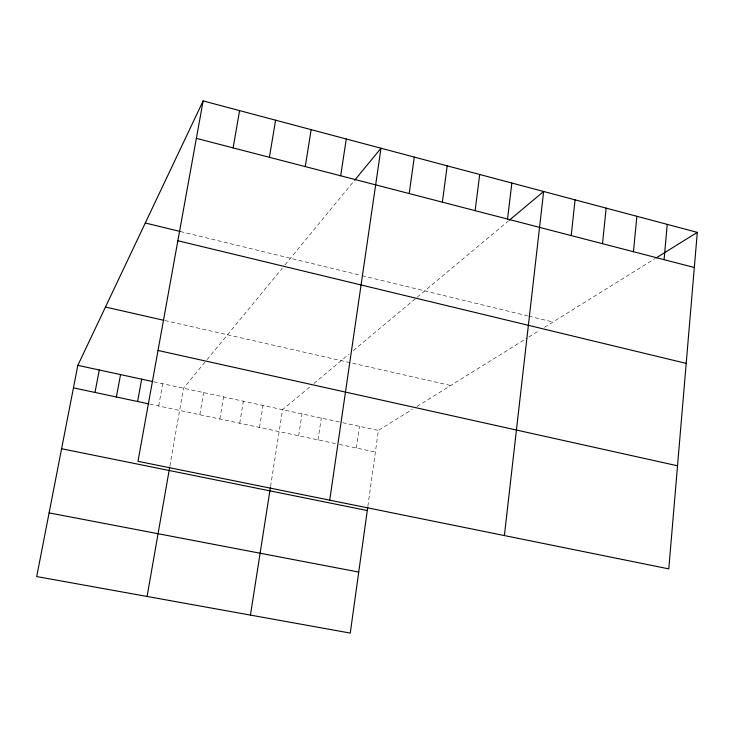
<?xml version="1.0" encoding="UTF-8"?>
<svg xmlns="http://www.w3.org/2000/svg" width="734" height="734" viewBox="0 0 734 734"><rect width="100%" height="100%" fill="white"/><g stroke="black" fill="none" stroke-linecap="round" stroke-linejoin="round"><path stroke-width="0.55" stroke-dasharray="3.67 2.75" d="M367.872 506.185L378.386 430.436L412.444 409.288M356.394 448.034L359.476 426.344M318.033 439.877L321.281 418.068M298.655 435.757L301.995 413.893M270.571 486.431L282.581 409.682L310.629 386.249M259.515 427.436L263.029 405.452M239.743 423.224L243.349 401.195M219.842 418.995L223.54 396.901M199.804 414.738L203.593 392.58M169.903 466.007L183.509 388.231L204.933 362.192M158.691 405.994L162.673 383.717M207.043 359.632L282.251 268.231M284.985 264.91L353.238 181.959M313.895 383.515L349.182 354.027M353.283 350.595L416.398 297.848M417.224 297.151L508.488 220.879M416.912 406.508L527.021 338.117M528.838 336.998L539.71 330.236M544.435 327.309L655.058 258.607M149.819 404.104L337.273 443.969M339.402 444.419L375.386 452.071M153.837 381.808L339.383 421.986M342.686 422.701L378.386 430.436M164.866 320.547L450.713 385.515M180.325 231.513L361.027 275.406M362.101 275.672L527.764 315.914M528.856 316.18L552.941 322.024"/><path stroke-width="1.1" d="M697.3 232.366L668.793 568.878L137.983 461.319L203.135 100.916L697.3 232.366L656.022 258.001M664.059 259.662L667.252 224.375M633.46 251.725L636.864 216.291M602.513 243.697L606.146 208.117M571.208 235.577L575.071 199.85M504.386 535.563L543.646 191.491L509.332 220.172M507.524 219.062L511.855 183.041M475.127 210.658L479.706 174.481M442.354 202.162L447.18 165.838M367.725 507.277L350.265 633.084L36.7 576.566L77.841 365.349L203.135 100.916M409.205 193.565L414.279 157.085M329.722 500.175L380.992 148.231L354.605 180.298M340.677 175.784L346.283 138.992M250.441 615.092L270.396 487.541M305.261 166.6L311.152 129.652M269.415 157.305L275.589 120.192M233.118 147.892L239.587 110.614M147.084 596.458L169.71 467.127M137.607 401.507L141.69 379.175M116.376 396.993L120.559 374.597M94.998 392.442L99.283 369.991M49.105 512.892L358.733 572.07M61.601 448.749L367.266 510.543M73.455 387.864L148.708 403.865M77.841 365.349L152.736 381.57M158.021 350.476L677.528 465.796M105.467 307.041L163.755 320.29M177.857 240.752L686.198 363.394M145.286 222.998L180.325 231.513M196.363 138.359L694.318 267.506"/></g></svg>
